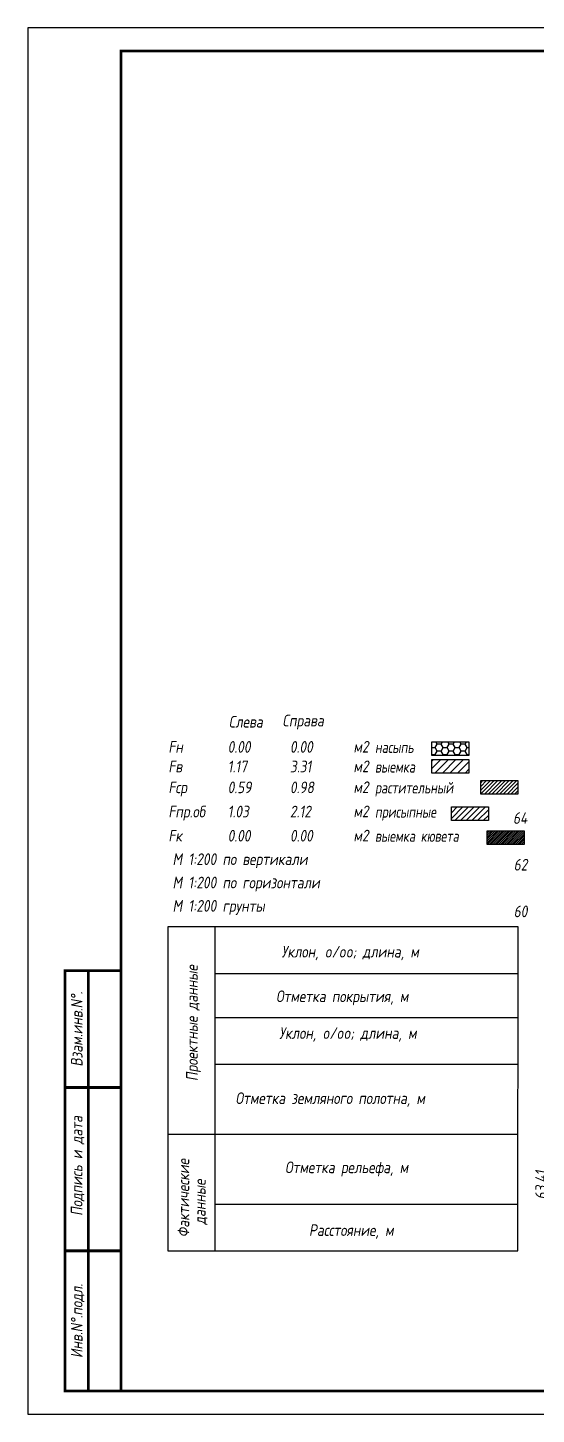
# Model space of a CAD drawing. Extents: x -717 to 1451, y -133302 to 233.
# Drawn here: x -30.1 to 78.9, y -129311.4 to -129014.4 of the extents above; entities that cross this region are included whole.
import ezdxf
from ezdxf.enums import TextEntityAlignment as Align

# ---------------------------------------------------------------- set-up
doc = ezdxf.new("R2010")
doc.units = 0
for name, color, linetype in [('Зарамочное оформление', 7, 'Continuous'), ('Код_510', 7, 'Continuous'), ('Линейка абсолютных высот', 7, 'Continuous'), ('Объем выемки', 7, 'Continuous'), ('Объем кюветов', 7, 'Continuous'), ('Объем насыпи', 7, 'Continuous'), ('Объем присыпных обочин', 7, 'Continuous'), ('Объем срезки растительного слоя', 7, 'Continuous'), ('Объём_2650', 7, 'Continuous'), ('Таблица', 7, 'Continuous')]:
    doc.layers.add(name, color=color, linetype=linetype)
for name, color, linetype, true_color in [('Объём_2563', 7, 'Continuous', 0xff8000), ('Объём_2570', 7, 'Continuous', 0x80ff00), ('Объём_2600', 7, 'Continuous', 0x808000), ('Объём_2620', 2, 'Continuous', 0xffff00)]:
    doc.layers.add(name, color=color, linetype=linetype, true_color=true_color)
doc.styles.add('М', font='romand.shx', dxfattribs={"width": 0.8, "oblique": 10, "height": 2.5})

# ---------------------------------------------------------------- blocks, each defined once
blk = doc.blocks.new('условные обозначения')
at = {"layer": 'Объём_2563'}
h = blk.add_hatch(dxfattribs=at)
h.set_pattern_fill('ANSI31', color=256, scale=0.3)
h.set_pattern_definition([(45, (-34.5, -100.5), (-0.673519, 0.673519), [])])
h.paths.add_polyline_path([(18.26, 7.53), (27.08, 7.53), (27.08, 4.62), (18.26, 4.62)])
at = {"layer": 'Объём_2570'}
h = blk.add_hatch(dxfattribs=at)
h.set_pattern_fill('ANSI31', color=3, scale=0.2)
h.set_pattern_definition([(45, (-32.9034, -100.5), (-0.4490128, 0.4490128), [])])
h.paths.add_polyline_path([(25.29, 13.16), (34.12, 13.16), (34.12, 10.25), (25.29, 10.25)])
at = {"layer": 'Объём_2600'}
h = blk.add_hatch(dxfattribs=at)
h.set_pattern_fill('ANSI31', color=6, scale=0.4)
h.set_pattern_definition([(45, (-34.5, -100.5), (-0.898026, 0.898026), [])])
h.paths.add_polyline_path([(13.63, 17.67), (22.46, 17.67), (22.46, 14.76), (13.63, 14.76)])
at = {"layer": 'Объём_2620'}
h = blk.add_hatch(dxfattribs=at)
h.set_pattern_fill('ANSI31', color=2, scale=0.1)
h.set_pattern_definition([(45, (-33.755, -100.5), (-0.2245064, 0.2245064), [])])
h.paths.add_polyline_path([(26.75, 2.41), (35.57, 2.41), (35.57, -0.5), (26.75, -0.5)])
at = {"layer": 'Объём_2650'}
h = blk.add_hatch(dxfattribs=at)
h.set_pattern_fill('HONEY', color=5, scale=0.3)
h.set_pattern_definition([(0, (-34.5, -100.5), (1.42875, 0.824889), [0.9525, -1.905]), (120, (-34.5, -100.5), (-1.42875, 0.824889), [0.9525, -1.905]), (60, (-34.5, -100.5), (3e-09, 1.6497784), [-1.905, 0.9525])])
h.paths.add_polyline_path([(13.63, 21.49), (22.46, 21.49), (22.46, 18.58), (13.63, 18.58)])
at = {"layer": 'Объём_2563'}
blk.add_lwpolyline([(18.26, 7.53), (27.08, 7.53), (27.08, 4.62), (18.26, 4.62)], close=True, dxfattribs=at)
at = {"layer": 'Объём_2620', "color": 2}
blk.add_lwpolyline([(26.75, 2.41), (35.57, 2.41), (35.57, -0.5), (26.75, -0.5)], close=True, dxfattribs=at)
at = {"layer": 'Объём_2650', "color": 5}
blk.add_lwpolyline([(13.63, 21.49), (22.46, 21.49), (22.46, 18.58), (13.63, 18.58)], close=True, dxfattribs=at)
at = {"layer": 'Объём_2650', "color": 6}
blk.add_lwpolyline([(13.63, 17.67), (22.46, 17.67), (22.46, 14.76), (13.63, 14.76)], close=True, dxfattribs=at)
at = {"layer": 'Объём_2650', "color": 3}
blk.add_lwpolyline([(25.29, 13.16), (34.12, 13.16), (34.12, 10.25), (25.29, 10.25)], close=True, dxfattribs=at)
at = {"layer": 'Объем насыпи', "color": 1, "style": 'М', "oblique": 10, "width": 0.8}
for s, p in [('насыпь', (0.09, 19.09)), ('выемка', (0.09, 14.89)), ('растительный', (0.09, 10.42)), ('присыпные', (0.09, 5.24)), ('выемка кювета', (0.09, 0.06))]:
    blk.add_text(s, height=2.5, dxfattribs=at).set_placement(p)

msp = doc.modelspace()

# ---------------------------------------------------------------- linework, layer by layer
at = {"layer": 'Таблица', "linetype": 'Continuous', "flags": 128}
for points in [[(0, -129207), (-0.054, -129276.421)], [(75, -129207), (0, -129207)], [(10, -129207), (10, -129276.421)], [(74.946, -129276.421), (75, -129207)], [(10, -129217), (75, -129217)], [(10, -129226.421), (75, -129226.421)], [(9.946, -129236.421), (74.946, -129236.421)], [(-0.054, -129251.421), (74.946, -129251.421)], [(9.946, -129266.421), (74.946, -129266.421)], [(-0.054, -129276.421), (74.946, -129276.421)]]:
    msp.add_lwpolyline(points, dxfattribs=at)

# ---------------------------------------------------------------- block references
at = {"layer": 'Объём_2570', "xscale": 0.9}
msp.add_blockref('условные обозначения', (44.274, -129188.862), dxfattribs=at)

# ---------------------------------------------------------------- texts
at = {"style": 'М', "oblique": 10, "width": 0.8}
msp.add_text('М 1:200 грунты', height=2.5, dxfattribs=at).set_placement((0.973, -129203.769))
at = {"layer": 'Код_510', "style": 'М', "oblique": 10, "width": 0.8}
msp.add_text('63.41', height=2.5, rotation=90, dxfattribs=at).set_placement((79.946, -129265.421), align=Align.MIDDLE_LEFT)
at = {"layer": 'Линейка абсолютных высот', "style": 'М', "oblique": 10, "width": 0.8}
for s, p in [('64', (77, -129183.707)), ('62', (77, -129193.707)), ('60', (77, -129203.707))]:
    msp.add_text(s, height=2.5, dxfattribs=at).set_placement(p, align=Align.MIDDLE_RIGHT)
at = {"layer": 'Объем выемки', "style": 'М', "oblique": 10, "width": 0.8}
for s, p in [('Fв', (0.085, -129173.922)), ('1.17', (12.785, -129173.922)), ('3.31', (26.126, -129173.922)), ('м2', (39.731, -129173.889))]:
    msp.add_text(s, height=2.5, dxfattribs=at).set_placement(p)
at = {"layer": 'Объем кюветов', "style": 'М', "oblique": 10, "width": 0.8}
for s, p in [('Fк', (0.085, -129188.747)), ('0.00', (12.785, -129188.747)), ('0.00', (26.126, -129188.747)), ('м2', (39.731, -129188.714))]:
    msp.add_text(s, height=2.5, dxfattribs=at).set_placement(p)
at = {"layer": 'Объем насыпи', "style": 'М', "oblique": 10, "width": 0.8}
for s, p in [('Слева', (13.029, -129164.337)), ('Справа', (24.522, -129164.069)), ('Fн', (0.085, -129169.717)), ('0.00', (12.785, -129169.717)), ('0.00', (26.126, -129169.717)), ('м2', (39.731, -129169.684))]:
    msp.add_text(s, height=2.5, dxfattribs=at).set_placement(p)
at = {"layer": 'Объем присыпных обочин', "style": 'М', "oblique": 10, "width": 0.8}
for s, p in [('Fпр.об', (0.085, -129183.569)), ('1.03', (12.785, -129183.569)), ('2.12', (26.126, -129183.569)), ('м2', (39.731, -129183.535))]:
    msp.add_text(s, height=2.5, dxfattribs=at).set_placement(p)
at = {"layer": 'Объем срезки растительного слоя', "style": 'М', "oblique": 10, "width": 0.8}
for s, p in [('Fср', (0.085, -129178.39)), ('0.59', (12.785, -129178.39)), ('0.98', (26.126, -129178.39)), ('м2', (39.731, -129178.356))]:
    msp.add_text(s, height=2.5, dxfattribs=at).set_placement(p)
at = {"layer": 'Таблица', "style": 'М', "oblique": 10, "width": 0.8}
for s, p in [('М 1:200 по вертикали', (0.973, -129193.769)), ('М 1:200 по горизонтали', (0.973, -129198.769)), ('Уклон, o/oo; длина, м', (24.315, -129213.584)), ('Отметка покрытия, м', (23.148, -129223.139)), ('Уклон, o/oo; длина, м', (23.824, -129231.017)), ('Отметка земляного полотна, м', (14.462, -129244.965)), ('Отметка рельефа, м', (25.077, -129259.777)), ('Расстояние, м', (30.202, -129273.23))]:
    msp.add_text(s, height=2.5, dxfattribs=at).set_placement(p)
for s, p in [('Проектные данные ', (6.381, -129240.062)), ('Фактические ', (4.559, -129273.516)), ('данные', (8.065, -129270.811))]:
    msp.add_text(s, height=2.5, rotation=90, dxfattribs=at).set_placement(p)

# ---------------------------------------------------------------- wipeouts: each hides what was drawn before it
msp.add_wipeout([(-10.054, -129216.421), (-22.054, -129216.421), (-22.054, -129306.421), (-10.054, -129306.421)]).dxf.layer = 'Зарамочное оформление'

# ---------------------------------------------------------------- next in the draw order: linework, layer by layer
at = {"flags": 128}
msp.add_lwpolyline([(-30.054, -129311.421), (389.946, -129311.421), (389.946, -129014.421), (-30.054, -129014.421)], close=True, dxfattribs=at)
at = {"const_width": 0.6, "flags": 128}
msp.add_lwpolyline([(-10.054, -129306.421), (384.946, -129306.421), (384.946, -129019.421), (-10.054, -129019.421)], close=True, dxfattribs=at)
at = {"layer": 'Зарамочное оформление', "linetype": 'Continuous', "lineweight": -3, "const_width": 0.6, "flags": 128}
for points in [[(-10.054, -129306.421), (-22.054, -129306.421), (-22.054, -129216.421), (-10.054, -129216.421)], [(-17.054, -129306.421), (-17.054, -129216.421)], [(-22.054, -129241.421), (-10.054, -129241.421)], [(-22.054, -129276.421), (-10.054, -129276.421)]]:
    msp.add_lwpolyline(points, dxfattribs=at)

# ---------------------------------------------------------------- next in the draw order: texts
at = {"layer": 'Зарамочное оформление', "lineweight": 15, "style": 'М', "oblique": 10, "width": 0.8}
for s, p in [('Взам.инв.N%%d.', (-19.554, -129228.921)), ('Подпись и дата', (-19.572, -129258.227)), ('Инв.N%%d.подл.', (-19.554, -129291.421))]:
    msp.add_text(s, height=2.5, rotation=90, dxfattribs=at).set_placement(p, align=Align.MIDDLE_CENTER)

doc.saveas('drawing.dxf')
